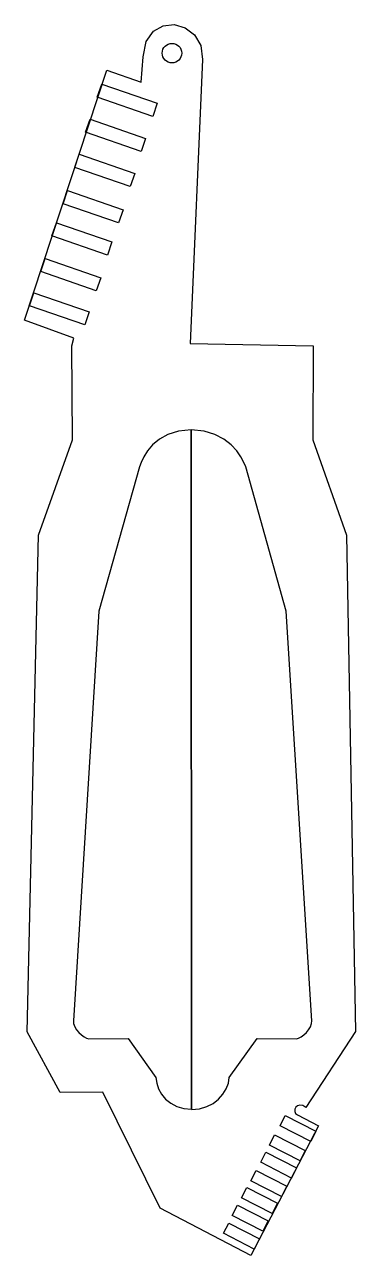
# Model space of a CAD drawing. Extents: x -14 to 14, y -24 to 82.
import ezdxf

# ---------------------------------------------------------------- set-up
doc = ezdxf.new("R2010")
doc.units = 0
doc.layers.add('CAPA_1', color=7, linetype='CONTINUOUS')

msp = doc.modelspace()

# ---------------------------------------------------------------- linework, layer by layer
at = {"layer": 'CAPA_1', "color": 2}
for points in [[(-10.3535, 54.5585), (-10.1939, 55.2013), (-14.4746, 56.7716), (-7.3327, 78.4611), (-4.3486, 77.4324), (-4.1707, 79.6267), (-3.8947, 80.9556), (-3.27, 81.8494), (-2.4181, 82.3319), (-1.4603, 82.4269), (-0.5181, 82.1581), (0.2874, 81.5494), (0.8345, 80.6245), (1.002, 79.4073), (-0.079, 54.7504), (10.6171, 54.5585), (10.5753, 46.3828), (13.5202, 38.1148), (14.286, -4.9553), (9.9712, -11.5656), (9.703, -11.3961), (9.4621, -11.354), (9.2604, -11.411), (9.1097, -11.5391), (9.0221, -11.7101), (9.0095, -11.8959), (9.0838, -12.0682), (9.257, -12.199), (11.0829, -13.1565), (5.2034, -24.3962), (-2.6834, -20.3003), (-7.6773, -10.2215), (-11.3723, -10.2648), (-14.243, -4.9995), (-13.2566, 38.1148), (-10.3117, 46.3828), (-10.3535, 54.5585)], [(-1.6604, 80.8018), (-1.4891, 80.7845), (-1.3295, 80.735), (-1.1851, 80.6566), (-1.0593, 80.5529), (-0.9556, 80.4271), (-0.8772, 80.2827), (-0.8277, 80.1231), (-0.8104, 79.9518), (-0.8277, 79.7805), (-0.8772, 79.6209), (-0.9556, 79.4765), (-1.0593, 79.3507), (-1.1851, 79.247), (-1.3295, 79.1686), (-1.4891, 79.1191), (-1.6604, 79.1018), (-1.8317, 79.1191), (-1.9913, 79.1686), (-2.1357, 79.247), (-2.2615, 79.3507), (-2.3652, 79.4765), (-2.4436, 79.6209), (-2.4931, 79.7805), (-2.5104, 79.9518), (-2.4931, 80.1231), (-2.4436, 80.2827), (-2.3652, 80.4271), (-2.2615, 80.5529), (-2.1357, 80.6566), (-1.9913, 80.735), (-1.8317, 80.7845), (-1.6604, 80.8018)], [(-8.1508, 76.125), (-7.7601, 77.2596), (-2.938, 75.5992), (-3.3287, 74.4646), (-8.1508, 76.125)], [(-9.165, 73.0823), (-8.7743, 74.2169), (-3.9522, 72.5565), (-4.3429, 71.4219), (-9.165, 73.0823)], [(-10.1131, 70.0396), (-9.7224, 71.1742), (-4.9003, 69.5138), (-5.291, 68.3792), (-10.1131, 70.0396)], [(-11.1274, 66.8815), (-10.7367, 68.0161), (-5.9146, 66.3557), (-6.3053, 65.2211), (-11.1274, 66.8815)], [(-12.0975, 64.0865), (-11.7068, 65.2211), (-6.8847, 63.5607), (-7.2754, 62.4261), (-12.0975, 64.0865)], [(-13.0679, 60.9886), (-12.6772, 62.1232), (-7.8551, 60.4628), (-8.2458, 59.3282), (-13.0679, 60.9886)], [(-14.0601, 58.0231), (-13.6694, 59.1577), (-8.8473, 57.4973), (-9.238, 56.3627), (-14.0601, 58.0231)], [(0.0092, 47.2504), (-1.1055, 47.1431), (-2.0217, 46.864), (-2.7598, 46.4569), (-3.3401, 45.9659), (-3.7831, 45.4349), (-4.109, 44.9079), (-4.3385, 44.4287), (-4.4917, 44.0414), (-8.0112, 31.5265), (-10.2342, -4.0305), (-10.213, -4.2823), (-10.1147, -4.5456), (-9.9569, -4.8066), (-9.757, -5.0512), (-9.5326, -5.2656), (-9.3012, -5.4359), (-9.0803, -5.5483), (-8.8874, -5.5889), (-5.4777, -5.5674), (-3.0508, -8.9683), (-2.9876, -9.4612), (-2.8246, -9.9485), (-2.5655, -10.4116), (-2.2141, -10.8319), (-1.774, -11.1909), (-1.2489, -11.4698), (-0.6425, -11.6502), (0.0414, -11.7133), (0.0092, 47.2504)], [(0.0409, -11.7312), (0.7326, -11.6673), (1.3595, -11.4849), (1.9136, -11.2031), (2.387, -10.8409), (2.7718, -10.4173), (3.0599, -9.9513), (3.2434, -9.462), (3.3144, -8.9683), (5.7413, -5.5674), (9.151, -5.5889), (9.3439, -5.5483), (9.5648, -5.4359), (9.7962, -5.2656), (10.0206, -5.0512), (10.2205, -4.8066), (10.3783, -4.5456), (10.4766, -4.2823), (10.4978, -4.0305), (8.2748, 31.5265), (4.7553, 44.0414), (4.5915, 44.4287), (4.3343, 44.9079), (3.9691, 45.4349), (3.4811, 45.9659), (2.8558, 46.4569), (2.0785, 46.864), (1.1345, 47.1431), (0.0092, 47.2504), (0.0409, -11.7312)], [(7.7298, -13.1549), (8.1838, -12.2639), (10.8568, -13.6259), (10.4028, -14.5169), (7.7298, -13.1549)], [(6.8024, -14.8239), (7.2564, -13.9329), (9.9294, -15.2949), (9.4754, -16.1859), (6.8024, -14.8239)], [(6.0491, -16.3191), (6.5031, -15.4281), (9.1761, -16.7901), (8.7221, -17.6811), (6.0491, -16.3191)], [(5.2003, -17.9178), (5.6543, -17.0268), (8.3273, -18.3888), (7.8733, -19.2798), (5.2003, -17.9178)], [(4.3884, -19.3949), (4.8424, -18.5039), (7.5154, -19.8659), (7.0614, -20.7569), (4.3884, -19.3949)], [(3.5746, -20.9277), (4.0286, -20.0367), (6.7016, -21.3987), (6.2476, -22.2897), (3.5746, -20.9277)], [(2.8249, -22.4817), (3.2789, -21.5907), (5.9519, -22.9527), (5.4979, -23.8437), (2.8249, -22.4817)]]:
    msp.add_lwpolyline(points, close=True, dxfattribs=at)
at = {"layer": 'CAPA_1'}
for points in [[(-10.3535, 54.5585), (-10.1939, 55.2013), (-14.4746, 56.7716), (-7.3327, 78.4611), (-4.3486, 77.4324), (-4.1707, 79.6267), (-3.8947, 80.9556), (-3.27, 81.8494), (-2.4181, 82.3319), (-1.4603, 82.4269), (-0.5181, 82.1581), (0.2874, 81.5494), (0.8345, 80.6245), (1.002, 79.4073), (-0.079, 54.7504), (10.6171, 54.5585), (10.5753, 46.3828), (13.5202, 38.1148), (14.286, -4.9553), (9.9712, -11.5656), (9.703, -11.3961), (9.4621, -11.354), (9.2604, -11.411), (9.1097, -11.5391), (9.0221, -11.7101), (9.0095, -11.8959), (9.0838, -12.0682), (9.257, -12.199), (11.0829, -13.1565), (5.2034, -24.3962), (-2.6834, -20.3003), (-7.6773, -10.2215), (-11.3723, -10.2648), (-14.243, -4.9995), (-13.2566, 38.1148), (-10.3117, 46.3828), (-10.3535, 54.5585)], [(-1.6604, 80.8018), (-1.4891, 80.7845), (-1.3295, 80.735), (-1.1851, 80.6566), (-1.0593, 80.5529), (-0.9556, 80.4271), (-0.8772, 80.2827), (-0.8277, 80.1231), (-0.8104, 79.9518), (-0.8277, 79.7805), (-0.8772, 79.6209), (-0.9556, 79.4765), (-1.0593, 79.3507), (-1.1851, 79.247), (-1.3295, 79.1686), (-1.4891, 79.1191), (-1.6604, 79.1018), (-1.8317, 79.1191), (-1.9913, 79.1686), (-2.1357, 79.247), (-2.2615, 79.3507), (-2.3652, 79.4765), (-2.4436, 79.6209), (-2.4931, 79.7805), (-2.5104, 79.9518), (-2.4931, 80.1231), (-2.4436, 80.2827), (-2.3652, 80.4271), (-2.2615, 80.5529), (-2.1357, 80.6566), (-1.9913, 80.735), (-1.8317, 80.7845), (-1.6604, 80.8018)]]:
    msp.add_lwpolyline(points, close=True, dxfattribs=at)
for points in [[(0.0092, 47.2504), (-1.1055, 47.1431), (-2.0217, 46.864), (-2.7598, 46.4569), (-3.3401, 45.9659), (-3.7831, 45.4349), (-4.109, 44.9079), (-4.3385, 44.4287), (-4.4917, 44.0414), (-8.0112, 31.5265), (-10.2342, -4.0305), (-10.213, -4.2823), (-10.1147, -4.5456), (-9.9569, -4.8066), (-9.757, -5.0512), (-9.5326, -5.2656), (-9.3012, -5.4359), (-9.0803, -5.5483), (-8.8874, -5.5889), (-5.4777, -5.5674), (-3.0508, -8.9683), (-2.9876, -9.4612), (-2.8246, -9.9485), (-2.5655, -10.4116), (-2.2141, -10.8319), (-1.774, -11.1909), (-1.2489, -11.4698), (-0.6425, -11.6502), (0.0414, -11.7133)], [(0.0409, -11.7312), (0.7326, -11.6673), (1.3595, -11.4849), (1.9136, -11.2031), (2.387, -10.8409), (2.7718, -10.4173), (3.0599, -9.9513), (3.2434, -9.462), (3.3144, -8.9683), (5.7413, -5.5674), (9.151, -5.5889), (9.3439, -5.5483), (9.5648, -5.4359), (9.7962, -5.2656), (10.0206, -5.0512), (10.2205, -4.8066), (10.3783, -4.5456), (10.4766, -4.2823), (10.4978, -4.0305), (8.2748, 31.5265), (4.7553, 44.0414), (4.5915, 44.4287), (4.3343, 44.9079), (3.9691, 45.4349), (3.4811, 45.9659), (2.8558, 46.4569), (2.0785, 46.864), (1.1345, 47.1431), (0.0092, 47.2504)]]:
    msp.add_lwpolyline(points, dxfattribs=at)

doc.saveas('drawing.dxf')
